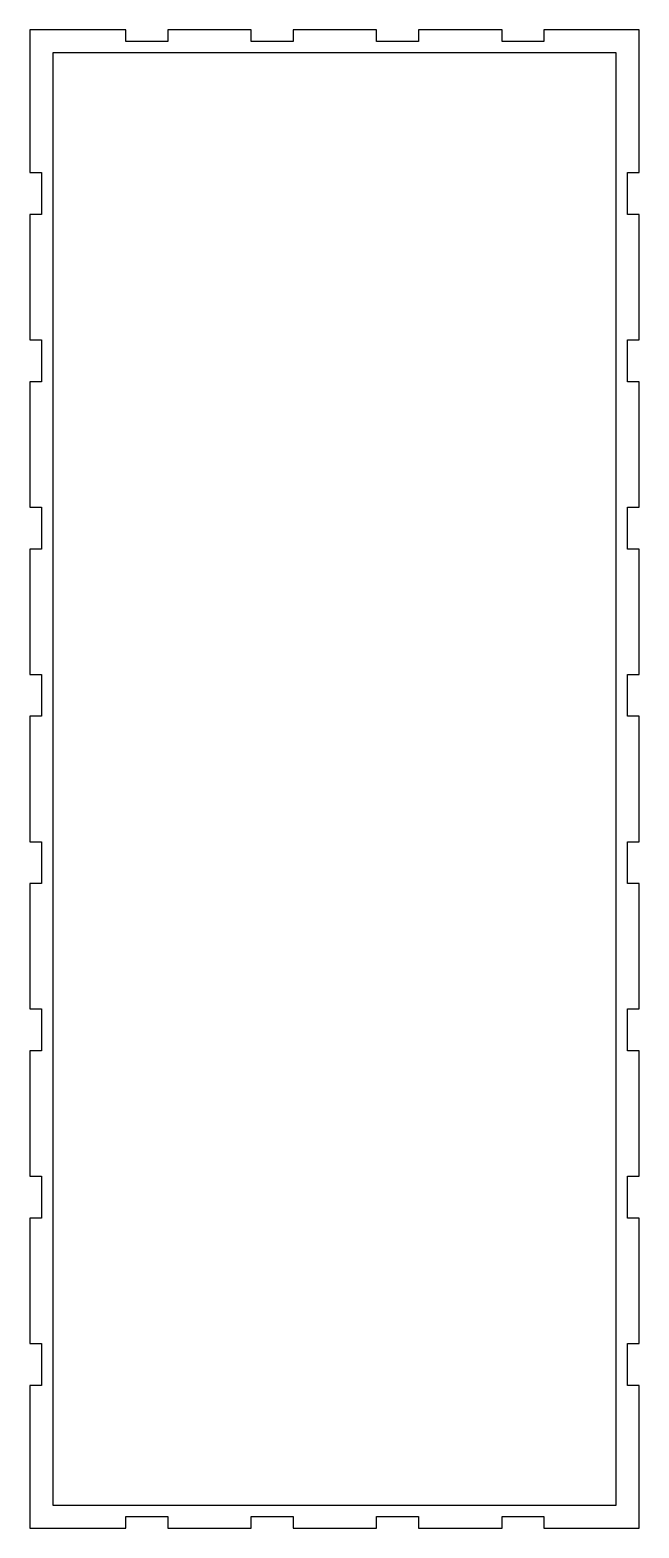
# Model space of a CAD drawing. Extents: x -246 to -71, y 0 to 430.
import ezdxf

# ---------------------------------------------------------------- set-up
doc = ezdxf.new("R2010")
doc.units = 0
doc.layers.add('Shape2DView015', color=7, linetype='CONTINUOUS')

msp = doc.modelspace()

# ---------------------------------------------------------------- linework, layer by layer
at = {"layer": 'Shape2DView015'}
for p, q in [((-245.85, 429.9), (-245.85, 388.95)), ((-218.301, 429.9), (-245.85, 429.9)), ((-218.301, 426.6), (-218.301, 429.9)), ((-206.301, 429.9), (-206.301, 426.6)), ((-182.301, 429.9), (-206.301, 429.9)), ((-182.301, 426.6), (-182.301, 429.9)), ((-170.301, 429.9), (-170.301, 426.6)), ((-146.301, 429.9), (-170.301, 429.9)), ((-146.301, 426.6), (-146.301, 429.9)), ((-134.301, 429.9), (-134.301, 426.6)), ((-110.301, 429.9), (-134.301, 429.9)), ((-110.301, 426.6), (-110.301, 429.9)), ((-98.301, 429.9), (-98.301, 426.6)), ((-70.95, 429.9), (-98.301, 429.9)), ((-70.95, 388.95), (-70.95, 429.9)), ((-206.301, 426.6), (-218.301, 426.6)), ((-170.301, 426.6), (-182.301, 426.6)), ((-134.301, 426.6), (-146.301, 426.6)), ((-98.301, 426.6), (-110.301, 426.6)), ((-77.55, 423.3), (-239.25, 423.3)), ((-239.25, 423.3), (-239.25, 6.6)), ((-77.55, 6.6), (-77.55, 423.3)), ((-245.85, 388.95), (-242.55, 388.95)), ((-242.55, 388.95), (-242.55, 376.95)), ((-74.25, 388.95), (-70.95, 388.95)), ((-74.25, 376.95), (-74.25, 388.95)), ((-245.85, 376.95), (-245.85, 340.95)), ((-242.55, 376.95), (-245.85, 376.95)), ((-70.95, 376.95), (-74.25, 376.95)), ((-70.95, 340.95), (-70.95, 376.95)), ((-245.85, 340.95), (-242.55, 340.95)), ((-242.55, 340.95), (-242.55, 328.95)), ((-74.25, 340.95), (-70.95, 340.95)), ((-74.25, 328.95), (-74.25, 340.95)), ((-245.85, 328.95), (-245.85, 292.95)), ((-242.55, 328.95), (-245.85, 328.95)), ((-70.95, 328.95), (-74.25, 328.95)), ((-70.95, 292.95), (-70.95, 328.95)), ((-245.85, 292.95), (-242.55, 292.95)), ((-242.55, 292.95), (-242.55, 280.95)), ((-74.25, 292.95), (-70.95, 292.95)), ((-74.25, 280.95), (-74.25, 292.95)), ((-245.85, 280.95), (-245.85, 244.95)), ((-242.55, 280.95), (-245.85, 280.95)), ((-70.95, 280.95), (-74.25, 280.95)), ((-70.95, 244.95), (-70.95, 280.95)), ((-245.85, 244.95), (-242.55, 244.95)), ((-242.55, 244.95), (-242.55, 232.95)), ((-74.25, 244.95), (-70.95, 244.95)), ((-74.25, 232.95), (-74.25, 244.95)), ((-242.55, 232.95), (-245.85, 232.95)), ((-245.85, 232.95), (-245.85, 196.95)), ((-70.95, 232.95), (-74.25, 232.95)), ((-70.95, 196.95), (-70.95, 232.95)), ((-245.85, 196.95), (-242.55, 196.95)), ((-242.55, 196.95), (-242.55, 184.95)), ((-74.25, 184.95), (-74.25, 196.95)), ((-74.25, 196.95), (-70.95, 196.95)), ((-242.55, 184.95), (-245.85, 184.95)), ((-245.85, 184.95), (-245.85, 148.95)), ((-70.95, 184.95), (-74.25, 184.95)), ((-70.95, 148.95), (-70.95, 184.95)), ((-245.85, 148.95), (-242.55, 148.95)), ((-242.55, 148.95), (-242.55, 136.95)), ((-74.25, 136.95), (-74.25, 148.95)), ((-74.25, 148.95), (-70.95, 148.95)), ((-242.55, 136.95), (-245.85, 136.95)), ((-245.85, 136.95), (-245.85, 100.95)), ((-70.95, 136.95), (-74.25, 136.95)), ((-70.95, 100.95), (-70.95, 136.95)), ((-245.85, 100.95), (-242.55, 100.95)), ((-242.55, 100.95), (-242.55, 88.95)), ((-74.25, 88.95), (-74.25, 100.95)), ((-74.25, 100.95), (-70.95, 100.95)), ((-242.55, 88.95), (-245.85, 88.95)), ((-245.85, 88.95), (-245.85, 52.95)), ((-70.95, 88.95), (-74.25, 88.95)), ((-70.95, 52.95), (-70.95, 88.95)), ((-245.85, 52.95), (-242.55, 52.95)), ((-242.55, 52.95), (-242.55, 40.95)), ((-74.25, 40.95), (-74.25, 52.95)), ((-74.25, 52.95), (-70.95, 52.95)), ((-242.55, 40.95), (-245.85, 40.95)), ((-245.85, 40.95), (-245.85, 0)), ((-70.95, 40.95), (-74.25, 40.95)), ((-70.95, 0), (-70.95, 40.95)), ((-239.25, 6.6), (-77.55, 6.6)), ((-245.85, 0), (-218.301, 0)), ((-218.301, 0), (-218.301, 3.3)), ((-218.301, 3.3), (-206.301, 3.3)), ((-206.301, 3.3), (-206.301, 0)), ((-206.301, 0), (-182.301, 0)), ((-182.301, 0), (-182.301, 3.3)), ((-182.301, 3.3), (-170.301, 3.3)), ((-170.301, 3.3), (-170.301, 0)), ((-170.301, 0), (-146.301, 0)), ((-146.301, 0), (-146.301, 3.3)), ((-146.301, 3.3), (-134.301, 3.3)), ((-134.301, 3.3), (-134.301, 0)), ((-134.301, 0), (-110.301, 0)), ((-110.301, 0), (-110.301, 3.3)), ((-110.301, 3.3), (-98.301, 3.3)), ((-98.301, 3.3), (-98.301, 0)), ((-98.301, 0), (-70.95, 0))]:
    msp.add_line(p, q, dxfattribs=at)

doc.saveas('drawing.dxf')
